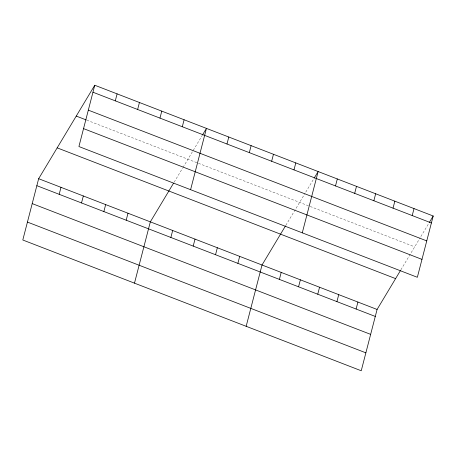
<?xml version="1.0" encoding="UTF-8"?>
<svg xmlns="http://www.w3.org/2000/svg" width="456" height="456" viewBox="0 0 456 456"><rect width="100%" height="100%" fill="white"/><g stroke="black" fill="none" stroke-linecap="round" stroke-linejoin="round"><path stroke-width="0.34" stroke-dasharray="2.28 1.71" d="M174.152 182.183L182.634 168.059M182.987 167.472L202.088 135.643M285.838 225.332L305.064 193.31M305.788 192.101L313.774 178.798M400.904 269.792L420.13 237.77M420.854 236.556L428.845 223.252M86.76 120.145L197.784 163.037M198.44 163.294L309.533 206.215M310.194 206.471L414.686 246.838"/><path stroke-width="0.68" d="M94.762 85.238L78.911 146.541L417.348 277.294L433.2 215.996L94.762 85.238L38.652 178.706L22.8 240.004L361.237 370.762L377.089 309.459L400.55 270.38M59.183 194.313L60.99 187.336M81.521 202.943L83.328 195.966M115.294 100.85L117.101 93.868M103.86 211.573L105.667 204.596M137.632 109.48L139.439 102.497M126.198 220.202L127.999 213.226M159.97 118.11L161.772 111.127M134.486 283.153L150.337 221.855L173.445 183.358M182.303 126.739L184.11 119.757M170.869 237.462L172.676 230.485M190.591 189.69L206.448 128.387L202.453 135.039M193.207 246.092L195.014 239.115M226.98 143.999L228.787 137.017M215.545 254.722L217.347 247.745M249.318 152.629L251.119 145.646M237.878 263.351L239.685 256.375M271.651 161.259L273.457 154.276M246.166 326.302L262.023 265.004L285.484 225.919M293.989 169.888L295.796 162.906M279.397 279.391L281.198 272.414M302.277 232.839L318.134 171.536L314.138 178.188M298.572 286.801L300.379 279.824M335.502 185.928L337.309 178.946M317.752 294.211L319.559 287.234M354.682 193.338L356.489 186.356M336.927 301.621L338.734 294.644M373.863 200.748L375.664 193.766M356.107 309.031L357.914 302.049M393.038 208.158L394.845 201.176M412.218 215.563L414.019 208.586M429.204 222.648L433.2 215.996M92.956 92.22L431.393 222.973M88.321 110.141L426.759 240.899M76.249 116.08L86.099 119.888M83.545 128.615L421.982 259.373M57.171 147.858L395.608 278.616M38.652 178.706L377.089 309.459M36.85 185.683L375.288 316.441M32.211 203.61L370.648 334.368M27.434 222.078L365.872 352.836"/></g></svg>
